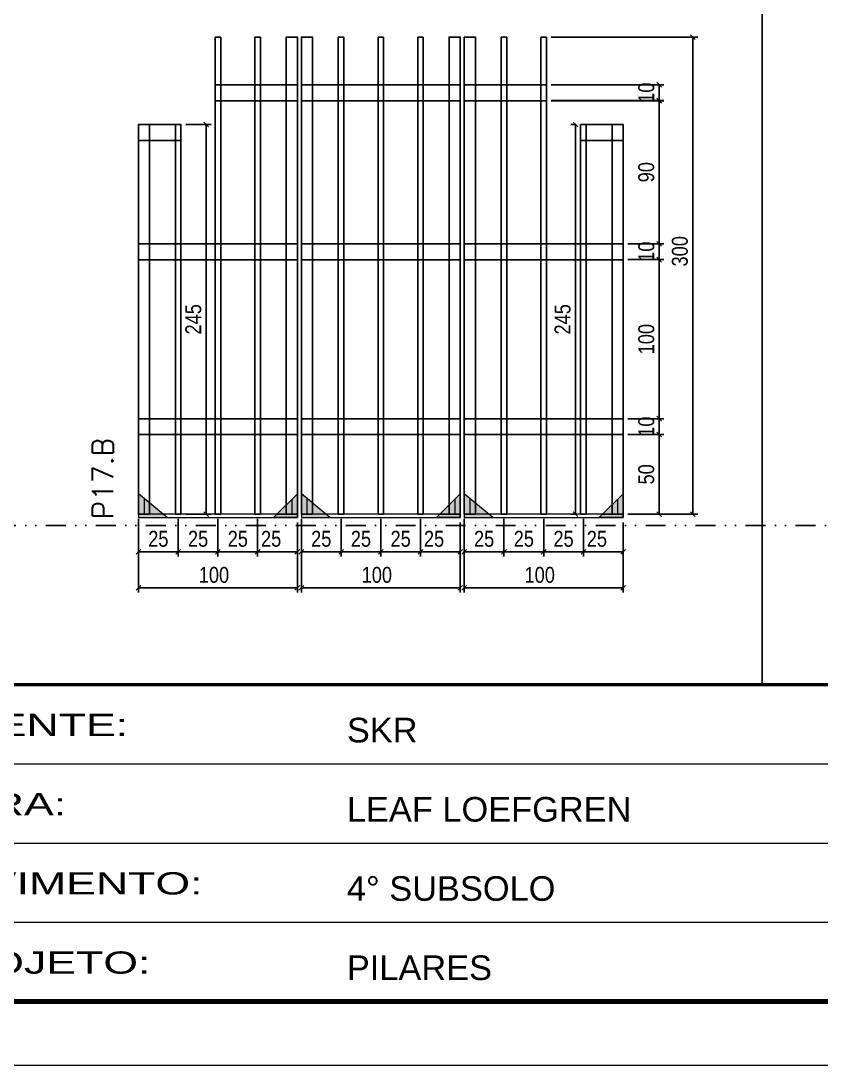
# Model space of a CAD drawing. Header units: millimetres. Extents: x 13777 to 27878, y -21631 to 6985.
# Drawn here: x 14894 to 15397, y -10145 to -9489 of the extents above; entities that cross this region are included whole.
import ezdxf

# ---------------------------------------------------------------- set-up
doc = ezdxf.new("R2010")
doc.units = ezdxf.units.MM
for name, pattern in [('CONTINUO', [0]), ('DASHED', [0.75, 0.5, -0.25]), ('DIVIDE2', [0.625, 0.25, -0.125, 0, -0.125, 0, -0.125]), ('HIDDEN', [0.375, 0.25, -0.125])]:
    doc.linetypes.add(name, pattern=pattern)
for name, color, linetype in [('COTA', 241, 'Continuous'), ('Nível', 160, 'Continuous'), ('SARR_2.2x10', 60, 'Continuous'), ('SARR_3.5x7', 81, 'Continuous'), ('SARR_7x7', 40, 'Continuous'), ('Texto Nível', 251, 'Continuous')]:
    doc.layers.add(name, color=color, linetype=linetype)
for name, color, linetype, lineweight in [('Folhas', 255, 'Continuous', 9), ('Madeira', 126, 'Continuous', 18), ('Sarr 2.2x7', 40, 'Continuous', 9), ('SARRAFO DE PRESSAO', 251, 'DASHED', 9), ('Texto Seção', 7, 'Continuous', 15)]:
    doc.layers.add(name, color=color, linetype=linetype, lineweight=lineweight)
doc.styles.add('ARIAL', font='arial.ttf')
doc.styles.add('COTA TECNICA', font='techl___.ttf', dxfattribs={"height": 10})
doc.styles.add('REGUA-120', font='ROMANS.shx', dxfattribs={"height": 15})
doc.styles.add('Tecnologia', font='')
doc.styles.get('Tecnologia').set_extended_font_data('Forgotten Futurist')
doc.dimstyles.new('PAINEL', dxfattribs={"dimtxt": 10, "dimasz": 3, "dimexe": 3, "dimexo": 3, "dimgap": 3, "dimtad": 1, "dimdec": 1, "dimzin": 12, "dimdsep": 46, "dimtxsty": 'COTA TECNICA', "dimblk1": 'OBLIQUE', "dimblk2": 'OBLIQUE', "dimsah": 1, "dimcen": 0.9, "dimclrd": 4, "dimclre": 4, "dimclrt": 240, "dimadec": 1, "dimazin": 3, "dimtfac": 1, "dimtdec": 1, "dimtmove": 0, "dimatfit": 3, "dimfxl": 1, "dimtolj": 1, "dimtzin": 12, "dimarcsym": 0})

# ---------------------------------------------------------------- blocks, each defined once
blk = doc.blocks.new('9999999999')
at = {"color": 30, "linetype": 'CONTINUO'}
for p, q in [((98564.56, 34379.64), (99583.98, 34379.64)), ((98564.56, 34329.83), (99487.98, 34329.83)), ((98564.56, 34280.02), (99487.98, 34280.02))]:
    blk.add_line(p, q, dxfattribs=at)
at = {"color": 30, "linetype": 'CONTINUO', "const_width": 2}
blk.add_lwpolyline([(99583.98, 34230.21), (99583.98, 34414.45, 0.414214), (99568.98, 34429.45), (98228.98, 34429.45, 0.414214), (98213.98, 34414.45), (98213.98, 34245.21, 0.414214), (98228.98, 34230.21), (99583.98, 34230.21)], format="xyb", dxfattribs=at)
at = {"layer": 'Folhas'}
blk.add_lwpolyline([(98138.98, 34190.21), (99623.98, 34190.21), (99623.98, 35240.21), (98138.98, 35240.21)], close=True, dxfattribs=at)
at = {"layer": 'Folhas', "color": 30, "const_width": 3}
blk.add_lwpolyline([(98213.98, 34230.21), (99583.98, 34230.21), (99583.98, 35200.21), (98213.98, 35200.21)], close=True, dxfattribs=at)
at = {"color": 7, "linetype": 'Continuous', "ltscale": 5, "style": 'ARIAL'}
for s, height, p in [('SKR', 15.483, (98837.68, 34393.13)), ('LEAF LOEFGREN', 15.4829, (98837.68, 34343.32)), ('4° SUBSOLO', 15.483, (98837.68, 34293.51)), ('PILARES', 15.483, (98837.68, 34243.7))]:
    blk.add_text(s, height=height, dxfattribs=at).set_placement(p)
at = {"layer": 'Folhas', "color": 7, "style": 'Tecnologia', "width": 1.5}
for s, p in [('CLIENTE:', (98573.65, 34397.17)), ('OBRA:', (98573.65, 34347.31)), ('PAVIMENTO:', (98573.65, 34297.5)), ('PROJETO:', (98573.65, 34247.69))]:
    blk.add_text(s, height=14, dxfattribs=at).set_placement(p)
blk = doc.blocks.new('_Oblique')
at = {"color": 0, "linetype": 'ByBlock', "lineweight": -2}
blk.add_line((-0.5, -0.5), (0.5, 0.5), dxfattribs=at)
blk = doc.blocks.new('*D2463')
at = {"layer": 'COTA', "color": 4, "lineweight": -2, "transparency": 16777216}
for p, q in [((15172.53, -9817.04), (15172.53, -9848.22)), ((15272.53, -9817.04), (15272.53, -9848.22)), ((15272.53, -9845.22), (15172.53, -9845.22))]:
    blk.add_line(p, q, dxfattribs=at)
at = {"layer": 'Defpoints', "color": 0, "transparency": 16777216}
for p in [(15172.53, -9814.04), (15272.53, -9814.04), (15172.53, -9845.22)]:
    blk.add_point(p, dxfattribs=at)
at = {"layer": 'COTA', "color": 4, "lineweight": -2, "transparency": 16777216, "xscale": 3, "yscale": 3, "zscale": 3, "rotation": 180}
blk.add_blockref('_Oblique', (15172.53, -9845.22), dxfattribs=at)
at = {"layer": 'COTA', "color": 4, "lineweight": -2, "transparency": 16777216, "xscale": 3, "yscale": 3, "zscale": 3}
blk.add_blockref('_Oblique', (15272.53, -9845.22), dxfattribs=at)
at = {"layer": 'COTA', "color": 240, "transparency": 16777216, "insert": (15220.03, -9837.12), "char_height": 10, "attachment_point": 5, "style": 'COTA TECNICA'}
blk.add_mtext('\\A1;100', dxfattribs=at)
blk = doc.blocks.new('*D2464')
at = {"layer": 'COTA', "color": 4, "lineweight": -2, "transparency": 16777216}
for p, q in [((15172.53, -9801.84), (15172.53, -9825.54)), ((15197.53, -9801.84), (15197.53, -9825.54)), ((15197.53, -9822.54), (15172.53, -9822.54))]:
    blk.add_line(p, q, dxfattribs=at)
at = {"layer": 'Defpoints', "color": 0, "transparency": 16777216}
for p in [(15172.53, -9798.84), (15197.53, -9798.84), (15172.53, -9822.54)]:
    blk.add_point(p, dxfattribs=at)
at = {"layer": 'COTA', "color": 4, "lineweight": -2, "transparency": 16777216, "xscale": 3, "yscale": 3, "zscale": 3, "rotation": 180}
blk.add_blockref('_Oblique', (15172.53, -9822.54), dxfattribs=at)
at = {"layer": 'COTA', "color": 4, "lineweight": -2, "transparency": 16777216, "xscale": 3, "yscale": 3, "zscale": 3}
blk.add_blockref('_Oblique', (15197.53, -9822.54), dxfattribs=at)
at = {"layer": 'COTA', "color": 240, "transparency": 16777216, "insert": (15185.03, -9814.43), "char_height": 10, "attachment_point": 5, "style": 'COTA TECNICA'}
blk.add_mtext('\\A1;25', dxfattribs=at)
blk = doc.blocks.new('*D2465')
at = {"layer": 'COTA', "color": 4, "lineweight": -2, "transparency": 16777216}
for p, q in [((15247.53, -9801.84), (15247.53, -9825.54)), ((15272.53, -9804.04), (15272.53, -9825.54)), ((15247.53, -9822.54), (15272.53, -9822.54))]:
    blk.add_line(p, q, dxfattribs=at)
at = {"layer": 'Defpoints', "color": 0, "transparency": 16777216}
for p in [(15247.53, -9798.84), (15272.53, -9801.04), (15272.53, -9822.54)]:
    blk.add_point(p, dxfattribs=at)
at = {"layer": 'COTA', "color": 4, "lineweight": -2, "transparency": 16777216, "xscale": 3, "yscale": 3, "zscale": 3, "rotation": 180}
blk.add_blockref('_Oblique', (15247.53, -9822.54), dxfattribs=at)
at = {"layer": 'COTA', "color": 4, "lineweight": -2, "transparency": 16777216, "xscale": 3, "yscale": 3, "zscale": 3}
blk.add_blockref('_Oblique', (15272.53, -9822.54), dxfattribs=at)
at = {"layer": 'COTA', "color": 240, "transparency": 16777216, "insert": (15256.03, -9814.43), "char_height": 10, "attachment_point": 5, "style": 'COTA TECNICA'}
blk.add_mtext('\\A1;25', dxfattribs=at)
blk = doc.blocks.new('*D2466')
at = {"layer": 'COTA', "color": 4, "lineweight": -2, "transparency": 16777216}
for p, q in [((15197.53, -9801.84), (15197.53, -9825.54)), ((15222.53, -9801.84), (15222.53, -9825.54)), ((15197.53, -9822.54), (15222.53, -9822.54))]:
    blk.add_line(p, q, dxfattribs=at)
at = {"layer": 'Defpoints', "color": 0, "transparency": 16777216}
for p in [(15197.53, -9798.84), (15222.53, -9798.84), (15222.53, -9822.54)]:
    blk.add_point(p, dxfattribs=at)
at = {"layer": 'COTA', "color": 4, "lineweight": -2, "transparency": 16777216, "xscale": 3, "yscale": 3, "zscale": 3, "rotation": 180}
blk.add_blockref('_Oblique', (15197.53, -9822.54), dxfattribs=at)
at = {"layer": 'COTA', "color": 4, "lineweight": -2, "transparency": 16777216, "xscale": 3, "yscale": 3, "zscale": 3}
blk.add_blockref('_Oblique', (15222.53, -9822.54), dxfattribs=at)
at = {"layer": 'COTA', "color": 240, "transparency": 16777216, "insert": (15210.03, -9814.43), "char_height": 10, "attachment_point": 5, "style": 'COTA TECNICA'}
blk.add_mtext('\\A1;25', dxfattribs=at)
blk = doc.blocks.new('*D2467')
at = {"layer": 'COTA', "color": 4, "lineweight": -2, "transparency": 16777216}
for p, q in [((15275.53, -9748.84), (15298.23, -9748.84)), ((15295.23, -9798.84), (15295.23, -9748.84)), ((15275.53, -9798.84), (15298.23, -9798.84))]:
    blk.add_line(p, q, dxfattribs=at)
at = {"layer": 'Defpoints', "color": 0, "transparency": 16777216}
for p in [(15272.53, -9748.84), (15295.23, -9748.84), (15272.53, -9798.84)]:
    blk.add_point(p, dxfattribs=at)
at = {"layer": 'COTA', "color": 4, "lineweight": -2, "transparency": 16777216, "xscale": 3, "yscale": 3, "zscale": 3}
for p, rotation in [((15295.23, -9748.84), 90), ((15295.23, -9798.84), 270)]:
    blk.add_blockref('_Oblique', p, dxfattribs=dict(at, rotation=rotation))
at = {"layer": 'COTA', "color": 240, "transparency": 16777216, "insert": (15287.12, -9773.84), "char_height": 10, "attachment_point": 5, "rotation": 90, "style": 'COTA TECNICA'}
blk.add_mtext('\\A1;50', dxfattribs=at)
blk = doc.blocks.new('*D2468')
at = {"layer": 'COTA', "color": 4, "lineweight": -2, "transparency": 16777216}
for p, q in [((15222.53, -9801.84), (15222.53, -9825.54)), ((15247.53, -9801.84), (15247.53, -9825.54)), ((15222.53, -9822.54), (15247.53, -9822.54))]:
    blk.add_line(p, q, dxfattribs=at)
at = {"layer": 'Defpoints', "color": 0, "transparency": 16777216}
for p in [(15222.53, -9798.84), (15247.53, -9798.84), (15247.53, -9822.54)]:
    blk.add_point(p, dxfattribs=at)
at = {"layer": 'COTA', "color": 4, "lineweight": -2, "transparency": 16777216, "xscale": 3, "yscale": 3, "zscale": 3, "rotation": 180}
blk.add_blockref('_Oblique', (15222.53, -9822.54), dxfattribs=at)
at = {"layer": 'COTA', "color": 4, "lineweight": -2, "transparency": 16777216, "xscale": 3, "yscale": 3, "zscale": 3}
blk.add_blockref('_Oblique', (15247.53, -9822.54), dxfattribs=at)
at = {"layer": 'COTA', "color": 240, "transparency": 16777216, "insert": (15235.03, -9814.43), "char_height": 10, "attachment_point": 5, "style": 'COTA TECNICA'}
blk.add_mtext('\\A1;25', dxfattribs=at)
blk = doc.blocks.new('*D2469')
at = {"layer": 'COTA', "color": 4, "lineweight": -2, "transparency": 16777216}
for p, q in [((15275.53, -9738.84), (15298.23, -9738.84)), ((15295.23, -9748.84), (15295.23, -9738.84)), ((15275.53, -9748.84), (15298.23, -9748.84))]:
    blk.add_line(p, q, dxfattribs=at)
at = {"layer": 'Defpoints', "color": 0, "transparency": 16777216}
for p in [(15272.53, -9738.84), (15295.23, -9738.84), (15272.53, -9748.84)]:
    blk.add_point(p, dxfattribs=at)
at = {"layer": 'COTA', "color": 4, "lineweight": -2, "transparency": 16777216, "xscale": 3, "yscale": 3, "zscale": 3}
for p, rotation in [((15295.23, -9738.84), 90), ((15295.23, -9748.84), 270)]:
    blk.add_blockref('_Oblique', p, dxfattribs=dict(at, rotation=rotation))
at = {"layer": 'COTA', "color": 240, "transparency": 16777216, "insert": (15287.13, -9743.84), "char_height": 10, "attachment_point": 5, "rotation": 90, "style": 'COTA TECNICA'}
blk.add_mtext('\\A1;10', dxfattribs=at)
blk = doc.blocks.new('*D2470')
at = {"layer": 'COTA', "color": 4, "lineweight": -2, "transparency": 16777216}
for p, q in [((15275.53, -9638.84), (15298.23, -9638.84)), ((15295.23, -9738.84), (15295.23, -9638.84)), ((15275.53, -9738.84), (15298.23, -9738.84))]:
    blk.add_line(p, q, dxfattribs=at)
at = {"layer": 'Defpoints', "color": 0, "transparency": 16777216}
for p in [(15272.53, -9638.84), (15295.23, -9638.84), (15272.53, -9738.84)]:
    blk.add_point(p, dxfattribs=at)
at = {"layer": 'COTA', "color": 4, "lineweight": -2, "transparency": 16777216, "xscale": 3, "yscale": 3, "zscale": 3}
for p, rotation in [((15295.23, -9638.84), 90), ((15295.23, -9738.84), 270)]:
    blk.add_blockref('_Oblique', p, dxfattribs=dict(at, rotation=rotation))
at = {"layer": 'COTA', "color": 240, "transparency": 16777216, "insert": (15287.13, -9688.84), "char_height": 10, "attachment_point": 5, "rotation": 90, "style": 'COTA TECNICA'}
blk.add_mtext('\\A1;100', dxfattribs=at)
blk = doc.blocks.new('*D2471')
at = {"layer": 'COTA', "color": 4, "lineweight": -2, "transparency": 16777216}
for p, q in [((15275.53, -9628.84), (15298.23, -9628.84)), ((15295.23, -9638.84), (15295.23, -9628.84)), ((15275.53, -9638.84), (15298.23, -9638.84))]:
    blk.add_line(p, q, dxfattribs=at)
at = {"layer": 'Defpoints', "color": 0, "transparency": 16777216}
for p in [(15272.53, -9628.84), (15295.23, -9628.84), (15272.53, -9638.84)]:
    blk.add_point(p, dxfattribs=at)
at = {"layer": 'COTA', "color": 4, "lineweight": -2, "transparency": 16777216, "xscale": 3, "yscale": 3, "zscale": 3}
for p, rotation in [((15295.23, -9628.84), 90), ((15295.23, -9638.84), 270)]:
    blk.add_blockref('_Oblique', p, dxfattribs=dict(at, rotation=rotation))
at = {"layer": 'COTA', "color": 240, "transparency": 16777216, "insert": (15287.13, -9633.84), "char_height": 10, "attachment_point": 5, "rotation": 90, "style": 'COTA TECNICA'}
blk.add_mtext('\\A1;10', dxfattribs=at)
blk = doc.blocks.new('*D2472')
at = {"layer": 'COTA', "color": 4, "lineweight": -2, "transparency": 16777216}
for p, q in [((15227.28, -9538.88), (15298.23, -9538.88)), ((15295.23, -9628.84), (15295.23, -9538.88)), ((15275.53, -9628.84), (15298.23, -9628.84))]:
    blk.add_line(p, q, dxfattribs=at)
at = {"layer": 'Defpoints', "color": 0, "transparency": 16777216}
for p in [(15224.28, -9538.88), (15295.23, -9538.88), (15272.53, -9628.84)]:
    blk.add_point(p, dxfattribs=at)
at = {"layer": 'COTA', "color": 4, "lineweight": -2, "transparency": 16777216, "xscale": 3, "yscale": 3, "zscale": 3}
for p, rotation in [((15295.23, -9538.88), 90), ((15295.23, -9628.84), 270)]:
    blk.add_blockref('_Oblique', p, dxfattribs=dict(at, rotation=rotation))
at = {"layer": 'COTA', "color": 240, "transparency": 16777216, "insert": (15287.1, -9583.86), "char_height": 10, "attachment_point": 5, "rotation": 90, "style": 'COTA TECNICA'}
blk.add_mtext('\\A1;90', dxfattribs=at)
blk = doc.blocks.new('*D2473')
at = {"layer": 'COTA', "color": 4, "lineweight": -2, "transparency": 16777216}
for p, q in [((15227.28, -9528.84), (15298.23, -9528.84)), ((15295.23, -9538.84), (15295.23, -9528.84)), ((15227.28, -9538.84), (15298.23, -9538.84))]:
    blk.add_line(p, q, dxfattribs=at)
at = {"layer": 'Defpoints', "color": 0, "transparency": 16777216}
for p in [(15224.28, -9528.84), (15295.23, -9528.84), (15224.28, -9538.84)]:
    blk.add_point(p, dxfattribs=at)
at = {"layer": 'COTA', "color": 4, "lineweight": -2, "transparency": 16777216, "xscale": 3, "yscale": 3, "zscale": 3}
for p, rotation in [((15295.23, -9528.84), 90), ((15295.23, -9538.84), 270)]:
    blk.add_blockref('_Oblique', p, dxfattribs=dict(at, rotation=rotation))
at = {"layer": 'COTA', "color": 240, "transparency": 16777216, "insert": (15287.13, -9533.84), "char_height": 10, "attachment_point": 5, "rotation": 90, "style": 'COTA TECNICA'}
blk.add_mtext('\\A1;10', dxfattribs=at)
blk = doc.blocks.new('*D2474')
at = {"layer": 'COTA', "color": 4, "lineweight": -2, "transparency": 16777216}
for p, q in [((15227.28, -9498.88), (15319.45, -9498.88)), ((15316.45, -9798.88), (15316.45, -9498.88)), ((15275.53, -9798.88), (15319.45, -9798.88))]:
    blk.add_line(p, q, dxfattribs=at)
at = {"layer": 'Defpoints', "color": 0, "transparency": 16777216}
for p in [(15224.28, -9498.88), (15316.45, -9498.88), (15272.53, -9798.88)]:
    blk.add_point(p, dxfattribs=at)
at = {"layer": 'COTA', "color": 4, "lineweight": -2, "transparency": 16777216, "xscale": 3, "yscale": 3, "zscale": 3}
for p, rotation in [((15316.45, -9498.88), 90), ((15316.45, -9798.88), 270)]:
    blk.add_blockref('_Oblique', p, dxfattribs=dict(at, rotation=rotation))
at = {"layer": 'COTA', "color": 240, "transparency": 16777216, "insert": (15308.23, -9633.58), "char_height": 10, "attachment_point": 5, "rotation": 90, "style": 'COTA TECNICA'}
blk.add_mtext('\\A1;300', dxfattribs=at)
blk = doc.blocks.new('*D2475')
at = {"layer": 'COTA', "color": 4, "lineweight": -2, "transparency": 16777216}
for p, q in [((15070.03, -9817.04), (15070.03, -9848.22)), ((15170.03, -9817.04), (15170.03, -9848.22)), ((15170.03, -9845.22), (15070.03, -9845.22))]:
    blk.add_line(p, q, dxfattribs=at)
at = {"layer": 'Defpoints', "color": 0, "transparency": 16777216}
for p in [(15070.03, -9814.04), (15170.03, -9814.04), (15070.03, -9845.22)]:
    blk.add_point(p, dxfattribs=at)
at = {"layer": 'COTA', "color": 4, "lineweight": -2, "transparency": 16777216, "xscale": 3, "yscale": 3, "zscale": 3, "rotation": 180}
blk.add_blockref('_Oblique', (15070.03, -9845.22), dxfattribs=at)
at = {"layer": 'COTA', "color": 4, "lineweight": -2, "transparency": 16777216, "xscale": 3, "yscale": 3, "zscale": 3}
blk.add_blockref('_Oblique', (15170.03, -9845.22), dxfattribs=at)
at = {"layer": 'COTA', "color": 240, "transparency": 16777216, "insert": (15117.53, -9837.12), "char_height": 10, "attachment_point": 5, "style": 'COTA TECNICA'}
blk.add_mtext('\\A1;100', dxfattribs=at)
blk = doc.blocks.new('*D2476')
at = {"layer": 'COTA', "color": 4, "lineweight": -2, "transparency": 16777216}
for p, q in [((15070.03, -9801.84), (15070.03, -9825.54)), ((15095.03, -9801.84), (15095.03, -9825.54)), ((15095.03, -9822.54), (15070.03, -9822.54))]:
    blk.add_line(p, q, dxfattribs=at)
at = {"layer": 'Defpoints', "color": 0, "transparency": 16777216}
for p in [(15070.03, -9798.84), (15095.03, -9798.84), (15070.03, -9822.54)]:
    blk.add_point(p, dxfattribs=at)
at = {"layer": 'COTA', "color": 4, "lineweight": -2, "transparency": 16777216, "xscale": 3, "yscale": 3, "zscale": 3, "rotation": 180}
blk.add_blockref('_Oblique', (15070.03, -9822.54), dxfattribs=at)
at = {"layer": 'COTA', "color": 4, "lineweight": -2, "transparency": 16777216, "xscale": 3, "yscale": 3, "zscale": 3}
blk.add_blockref('_Oblique', (15095.03, -9822.54), dxfattribs=at)
at = {"layer": 'COTA', "color": 240, "transparency": 16777216, "insert": (15082.53, -9814.43), "char_height": 10, "attachment_point": 5, "style": 'COTA TECNICA'}
blk.add_mtext('\\A1;25', dxfattribs=at)
blk = doc.blocks.new('*D2477')
at = {"layer": 'COTA', "color": 4, "lineweight": -2, "transparency": 16777216}
for p, q in [((15145.03, -9801.84), (15145.03, -9825.54)), ((15170.03, -9804.04), (15170.03, -9825.54)), ((15145.03, -9822.54), (15170.03, -9822.54))]:
    blk.add_line(p, q, dxfattribs=at)
at = {"layer": 'Defpoints', "color": 0, "transparency": 16777216}
for p in [(15145.03, -9798.84), (15170.03, -9801.04), (15170.03, -9822.54)]:
    blk.add_point(p, dxfattribs=at)
at = {"layer": 'COTA', "color": 4, "lineweight": -2, "transparency": 16777216, "xscale": 3, "yscale": 3, "zscale": 3, "rotation": 180}
blk.add_blockref('_Oblique', (15145.03, -9822.54), dxfattribs=at)
at = {"layer": 'COTA', "color": 4, "lineweight": -2, "transparency": 16777216, "xscale": 3, "yscale": 3, "zscale": 3}
blk.add_blockref('_Oblique', (15170.03, -9822.54), dxfattribs=at)
at = {"layer": 'COTA', "color": 240, "transparency": 16777216, "insert": (15153.53, -9814.43), "char_height": 10, "attachment_point": 5, "style": 'COTA TECNICA'}
blk.add_mtext('\\A1;25', dxfattribs=at)
blk = doc.blocks.new('*D2478')
at = {"layer": 'COTA', "color": 4, "lineweight": -2, "transparency": 16777216}
for p, q in [((15095.03, -9801.84), (15095.03, -9825.54)), ((15120.03, -9801.84), (15120.03, -9825.54)), ((15095.03, -9822.54), (15120.03, -9822.54))]:
    blk.add_line(p, q, dxfattribs=at)
at = {"layer": 'Defpoints', "color": 0, "transparency": 16777216}
for p in [(15095.03, -9798.84), (15120.03, -9798.84), (15120.03, -9822.54)]:
    blk.add_point(p, dxfattribs=at)
at = {"layer": 'COTA', "color": 4, "lineweight": -2, "transparency": 16777216, "xscale": 3, "yscale": 3, "zscale": 3, "rotation": 180}
blk.add_blockref('_Oblique', (15095.03, -9822.54), dxfattribs=at)
at = {"layer": 'COTA', "color": 4, "lineweight": -2, "transparency": 16777216, "xscale": 3, "yscale": 3, "zscale": 3}
blk.add_blockref('_Oblique', (15120.03, -9822.54), dxfattribs=at)
at = {"layer": 'COTA', "color": 240, "transparency": 16777216, "insert": (15107.53, -9814.43), "char_height": 10, "attachment_point": 5, "style": 'COTA TECNICA'}
blk.add_mtext('\\A1;25', dxfattribs=at)
blk = doc.blocks.new('*D2479')
at = {"layer": 'COTA', "color": 4, "lineweight": -2, "transparency": 16777216}
for p, q in [((15120.03, -9801.84), (15120.03, -9825.54)), ((15145.03, -9801.84), (15145.03, -9825.54)), ((15120.03, -9822.54), (15145.03, -9822.54))]:
    blk.add_line(p, q, dxfattribs=at)
at = {"layer": 'Defpoints', "color": 0, "transparency": 16777216}
for p in [(15120.03, -9798.84), (15145.03, -9798.84), (15145.03, -9822.54)]:
    blk.add_point(p, dxfattribs=at)
at = {"layer": 'COTA', "color": 4, "lineweight": -2, "transparency": 16777216, "xscale": 3, "yscale": 3, "zscale": 3, "rotation": 180}
blk.add_blockref('_Oblique', (15120.03, -9822.54), dxfattribs=at)
at = {"layer": 'COTA', "color": 4, "lineweight": -2, "transparency": 16777216, "xscale": 3, "yscale": 3, "zscale": 3}
blk.add_blockref('_Oblique', (15145.03, -9822.54), dxfattribs=at)
at = {"layer": 'COTA', "color": 240, "transparency": 16777216, "insert": (15132.53, -9814.43), "char_height": 10, "attachment_point": 5, "style": 'COTA TECNICA'}
blk.add_mtext('\\A1;25', dxfattribs=at)
blk = doc.blocks.new('*D2480')
at = {"layer": 'COTA', "color": 4, "lineweight": -2, "transparency": 16777216}
for p, q in [((14967.53, -9817.04), (14967.53, -9848.22)), ((15067.53, -9817.04), (15067.53, -9848.22)), ((15067.53, -9845.22), (14967.53, -9845.22))]:
    blk.add_line(p, q, dxfattribs=at)
at = {"layer": 'Defpoints', "color": 0, "transparency": 16777216}
for p in [(14967.53, -9814.04), (15067.53, -9814.04), (14967.53, -9845.22)]:
    blk.add_point(p, dxfattribs=at)
at = {"layer": 'COTA', "color": 4, "lineweight": -2, "transparency": 16777216, "xscale": 3, "yscale": 3, "zscale": 3, "rotation": 180}
blk.add_blockref('_Oblique', (14967.53, -9845.22), dxfattribs=at)
at = {"layer": 'COTA', "color": 4, "lineweight": -2, "transparency": 16777216, "xscale": 3, "yscale": 3, "zscale": 3}
blk.add_blockref('_Oblique', (15067.53, -9845.22), dxfattribs=at)
at = {"layer": 'COTA', "color": 240, "transparency": 16777216, "insert": (15015.03, -9837.12), "char_height": 10, "attachment_point": 5, "style": 'COTA TECNICA'}
blk.add_mtext('\\A1;100', dxfattribs=at)
blk = doc.blocks.new('*D2481')
at = {"layer": 'COTA', "color": 4, "lineweight": -2, "transparency": 16777216}
for p, q in [((14967.53, -9801.84), (14967.53, -9825.54)), ((14992.53, -9801.84), (14992.53, -9825.54)), ((14992.53, -9822.54), (14967.53, -9822.54))]:
    blk.add_line(p, q, dxfattribs=at)
at = {"layer": 'Defpoints', "color": 0, "transparency": 16777216}
for p in [(14967.53, -9798.84), (14992.53, -9798.84), (14967.53, -9822.54)]:
    blk.add_point(p, dxfattribs=at)
at = {"layer": 'COTA', "color": 4, "lineweight": -2, "transparency": 16777216, "xscale": 3, "yscale": 3, "zscale": 3, "rotation": 180}
blk.add_blockref('_Oblique', (14967.53, -9822.54), dxfattribs=at)
at = {"layer": 'COTA', "color": 4, "lineweight": -2, "transparency": 16777216, "xscale": 3, "yscale": 3, "zscale": 3}
blk.add_blockref('_Oblique', (14992.53, -9822.54), dxfattribs=at)
at = {"layer": 'COTA', "color": 240, "transparency": 16777216, "insert": (14980.03, -9814.43), "char_height": 10, "attachment_point": 5, "style": 'COTA TECNICA'}
blk.add_mtext('\\A1;25', dxfattribs=at)
blk = doc.blocks.new('*D2482')
at = {"layer": 'COTA', "color": 4, "lineweight": -2, "transparency": 16777216}
for p, q in [((15042.53, -9801.84), (15042.53, -9825.54)), ((15067.53, -9804.04), (15067.53, -9825.54)), ((15042.53, -9822.54), (15067.53, -9822.54))]:
    blk.add_line(p, q, dxfattribs=at)
at = {"layer": 'Defpoints', "color": 0, "transparency": 16777216}
for p in [(15042.53, -9798.84), (15067.53, -9801.04), (15067.53, -9822.54)]:
    blk.add_point(p, dxfattribs=at)
at = {"layer": 'COTA', "color": 4, "lineweight": -2, "transparency": 16777216, "xscale": 3, "yscale": 3, "zscale": 3, "rotation": 180}
blk.add_blockref('_Oblique', (15042.53, -9822.54), dxfattribs=at)
at = {"layer": 'COTA', "color": 4, "lineweight": -2, "transparency": 16777216, "xscale": 3, "yscale": 3, "zscale": 3}
blk.add_blockref('_Oblique', (15067.53, -9822.54), dxfattribs=at)
at = {"layer": 'COTA', "color": 240, "transparency": 16777216, "insert": (15051.03, -9814.43), "char_height": 10, "attachment_point": 5, "style": 'COTA TECNICA'}
blk.add_mtext('\\A1;25', dxfattribs=at)
blk = doc.blocks.new('*D2483')
at = {"layer": 'COTA', "color": 4, "lineweight": -2, "transparency": 16777216}
for p, q in [((14992.53, -9801.84), (14992.53, -9825.54)), ((15017.53, -9801.84), (15017.53, -9825.54)), ((14992.53, -9822.54), (15017.53, -9822.54))]:
    blk.add_line(p, q, dxfattribs=at)
at = {"layer": 'Defpoints', "color": 0, "transparency": 16777216}
for p in [(14992.53, -9798.84), (15017.53, -9798.84), (15017.53, -9822.54)]:
    blk.add_point(p, dxfattribs=at)
at = {"layer": 'COTA', "color": 4, "lineweight": -2, "transparency": 16777216, "xscale": 3, "yscale": 3, "zscale": 3, "rotation": 180}
blk.add_blockref('_Oblique', (14992.53, -9822.54), dxfattribs=at)
at = {"layer": 'COTA', "color": 4, "lineweight": -2, "transparency": 16777216, "xscale": 3, "yscale": 3, "zscale": 3}
blk.add_blockref('_Oblique', (15017.53, -9822.54), dxfattribs=at)
at = {"layer": 'COTA', "color": 240, "transparency": 16777216, "insert": (15005.03, -9814.43), "char_height": 10, "attachment_point": 5, "style": 'COTA TECNICA'}
blk.add_mtext('\\A1;25', dxfattribs=at)
blk = doc.blocks.new('*D2484')
at = {"layer": 'COTA', "color": 4, "lineweight": -2, "transparency": 16777216}
for p, q in [((15017.53, -9801.84), (15017.53, -9825.54)), ((15042.53, -9801.84), (15042.53, -9825.54)), ((15017.53, -9822.54), (15042.53, -9822.54))]:
    blk.add_line(p, q, dxfattribs=at)
at = {"layer": 'Defpoints', "color": 0, "transparency": 16777216}
for p in [(15017.53, -9798.84), (15042.53, -9798.84), (15042.53, -9822.54)]:
    blk.add_point(p, dxfattribs=at)
at = {"layer": 'COTA', "color": 4, "lineweight": -2, "transparency": 16777216, "xscale": 3, "yscale": 3, "zscale": 3, "rotation": 180}
blk.add_blockref('_Oblique', (15017.53, -9822.54), dxfattribs=at)
at = {"layer": 'COTA', "color": 4, "lineweight": -2, "transparency": 16777216, "xscale": 3, "yscale": 3, "zscale": 3}
blk.add_blockref('_Oblique', (15042.53, -9822.54), dxfattribs=at)
at = {"layer": 'COTA', "color": 240, "transparency": 16777216, "insert": (15030.03, -9814.43), "char_height": 10, "attachment_point": 5, "style": 'COTA TECNICA'}
blk.add_mtext('\\A1;25', dxfattribs=at)
blk = doc.blocks.new('*D2485')
at = {"layer": 'COTA', "color": 4, "lineweight": -2, "transparency": 16777216}
for p, q in [((15242.78, -9553.88), (15239.54, -9553.88)), ((15242.54, -9553.88), (15242.54, -9798.84)), ((15242.78, -9798.84), (15239.54, -9798.84))]:
    blk.add_line(p, q, dxfattribs=at)
at = {"layer": 'Defpoints', "color": 0, "transparency": 16777216}
for p in [(15245.78, -9553.88), (15242.54, -9798.84), (15245.78, -9798.84)]:
    blk.add_point(p, dxfattribs=at)
at = {"layer": 'COTA', "color": 4, "lineweight": -2, "transparency": 16777216, "xscale": 3, "yscale": 3, "zscale": 3}
for p, rotation in [((15242.54, -9553.88), 90), ((15242.54, -9798.84), 270)]:
    blk.add_blockref('_Oblique', p, dxfattribs=dict(at, rotation=rotation))
at = {"layer": 'COTA', "color": 240, "transparency": 16777216, "insert": (15234.43, -9676.36), "char_height": 10, "attachment_point": 5, "rotation": 90, "style": 'COTA TECNICA'}
blk.add_mtext('\\A1;245', dxfattribs=at)
blk = doc.blocks.new('*D2486')
at = {"layer": 'COTA', "color": 4, "lineweight": -2, "transparency": 16777216}
for p, q in [((14997.28, -9553.88), (15013.19, -9553.88)), ((15010.19, -9553.88), (15010.19, -9798.84)), ((14997.28, -9798.84), (15013.19, -9798.84))]:
    blk.add_line(p, q, dxfattribs=at)
at = {"layer": 'Defpoints', "color": 0, "transparency": 16777216}
for p in [(14994.28, -9553.88), (14994.28, -9798.84), (15010.19, -9798.84)]:
    blk.add_point(p, dxfattribs=at)
at = {"layer": 'COTA', "color": 4, "lineweight": -2, "transparency": 16777216, "xscale": 3, "yscale": 3, "zscale": 3}
for p, rotation in [((15010.19, -9553.88), 90), ((15010.19, -9798.84), 270)]:
    blk.add_blockref('_Oblique', p, dxfattribs=dict(at, rotation=rotation))
at = {"layer": 'COTA', "color": 240, "transparency": 16777216, "insert": (15002.08, -9676.36), "char_height": 10, "attachment_point": 5, "rotation": 90, "style": 'COTA TECNICA'}
blk.add_mtext('\\A1;245', dxfattribs=at)

msp = doc.modelspace()

# ---------------------------------------------------------------- hatches: boundary and pattern name
at = {"layer": 'Madeira'}
h = msp.add_hatch(color=252, dxfattribs=at)
h.dxf.hatch_style = 2
h.paths.add_polyline_path([(14967.53, -9786.04), (14967.53, -9801.04), (14985.53, -9801.04)])
h = msp.add_hatch(color=252, dxfattribs=at)
h.dxf.hatch_style = 2
h.paths.add_polyline_path([(15067.53, -9786.04), (15067.53, -9801.04), (15052.53, -9801.04)])
h = msp.add_hatch(color=252, dxfattribs=at)
h.dxf.hatch_style = 2
h.paths.add_polyline_path([(15070.03, -9786.04), (15070.03, -9801.04), (15088.03, -9801.04)])
h = msp.add_hatch(color=252, dxfattribs=at)
h.dxf.hatch_style = 2
h.paths.add_polyline_path([(15170.03, -9786.04), (15170.03, -9801.04), (15155.03, -9801.04)])
h = msp.add_hatch(color=252, dxfattribs=at)
h.dxf.hatch_style = 2
h.paths.add_polyline_path([(15172.53, -9786.04), (15172.53, -9801.04), (15190.53, -9801.04)])
h = msp.add_hatch(color=252, dxfattribs=at)
h.dxf.hatch_style = 2
h.paths.add_polyline_path([(15272.53, -9786.04), (15272.53, -9801.04), (15257.53, -9801.04)])

# ---------------------------------------------------------------- linework, layer by layer
at = {"layer": 'Madeira', "color": 1, "linetype": 'HIDDEN'}
for p, q in [((14971.03, -9789.54), (14971.03, -9798.84)), ((14971.03, -9789.54), (14971.03, -9798.84)), ((15064.03, -9789.54), (15064.03, -9798.84)), ((15064.03, -9789.54), (15064.03, -9798.84)), ((15073.53, -9789.54), (15073.53, -9798.84)), ((15073.53, -9789.54), (15073.53, -9798.84)), ((15166.53, -9789.54), (15166.53, -9798.84)), ((15166.53, -9789.54), (15166.53, -9798.84)), ((15176.03, -9789.54), (15176.03, -9798.84)), ((15176.03, -9789.54), (15176.03, -9798.84)), ((15269.03, -9789.54), (15269.03, -9798.84)), ((15269.03, -9789.54), (15269.03, -9798.84)), ((14974.53, -9793.04), (14974.53, -9798.84)), ((15077.03, -9793.04), (15077.03, -9798.84)), ((15179.53, -9793.04), (15179.53, -9798.84)), ((14977.36, -9798.84), (14967.53, -9798.84)), ((14977.36, -9798.84), (14967.53, -9798.84)), ((14983.33, -9798.84), (14967.53, -9798.84)), ((15054.73, -9798.84), (15067.53, -9798.84)), ((15057.7, -9798.84), (15067.53, -9798.84)), ((15057.7, -9798.84), (15067.53, -9798.84)), ((15079.86, -9798.84), (15070.03, -9798.84)), ((15079.86, -9798.84), (15070.03, -9798.84)), ((15085.83, -9798.84), (15070.03, -9798.84)), ((15157.23, -9798.84), (15170.03, -9798.84)), ((15160.2, -9798.84), (15170.03, -9798.84)), ((15160.2, -9798.84), (15170.03, -9798.84)), ((15182.36, -9798.84), (15172.53, -9798.84)), ((15182.36, -9798.84), (15172.53, -9798.84)), ((15188.33, -9798.84), (15172.53, -9798.84)), ((15259.73, -9798.84), (15272.53, -9798.84)), ((15262.7, -9798.84), (15272.53, -9798.84)), ((15262.7, -9798.84), (15272.53, -9798.84))]:
    msp.add_line(p, q, dxfattribs=at)
at = {"layer": 'Madeira'}
for p, q in [((14967.53, -9798.84), (14967.53, -9801.04)), ((14967.53, -9798.84), (14967.53, -9801.04)), ((14967.53, -9798.84), (14967.53, -9801.04)), ((15070.03, -9798.84), (15070.03, -9801.04)), ((15070.03, -9798.84), (15070.03, -9801.04)), ((15070.03, -9798.84), (15070.03, -9801.04)), ((15172.53, -9798.84), (15172.53, -9801.04)), ((15172.53, -9798.84), (15172.53, -9801.04)), ((15172.53, -9798.84), (15172.53, -9801.04))]:
    msp.add_line(p, q, dxfattribs=at)
at = {"layer": 'Madeira', "color": 0}
for points in [[(14967.53, -9786.04), (14967.53, -9801.04), (14985.53, -9801.04), (14967.53, -9786.04)], [(15067.53, -9786.04), (15067.53, -9801.04), (15052.53, -9801.04), (15067.53, -9786.04)], [(15070.03, -9786.04), (15070.03, -9801.04), (15088.03, -9801.04), (15070.03, -9786.04)], [(15170.03, -9786.04), (15170.03, -9801.04), (15155.03, -9801.04), (15170.03, -9786.04)], [(15172.53, -9786.04), (15172.53, -9801.04), (15190.53, -9801.04), (15172.53, -9786.04)], [(15272.53, -9786.04), (15272.53, -9801.04), (15257.53, -9801.04), (15272.53, -9786.04)]]:
    msp.add_lwpolyline(points, dxfattribs=at)
at = {"layer": 'Nível', "color": 4, "linetype": 'DIVIDE2', "ltscale": 50}
msp.add_line((13777.11, -9806.04), (21531.15, -9806.04), dxfattribs=at)
at = {"layer": 'Sarr 2.2x7'}
for points in [[(15067.53, -9798.84), (14967.53, -9798.84), (14967.53, -9801.04), (15067.53, -9801.04)], [(15170.03, -9798.84), (15070.03, -9798.84), (15070.03, -9801.04), (15170.03, -9801.04)], [(15272.53, -9798.84), (15172.53, -9798.84), (15172.53, -9801.04), (15272.53, -9801.04)]]:
    msp.add_lwpolyline(points, close=True, dxfattribs=at)
at = {"layer": 'SARR_2.2x10'}
for points in [[(15015.78, -9528.88), (15067.53, -9528.88), (15067.53, -9538.88), (15015.78, -9538.88)], [(15070.03, -9528.88), (15170.03, -9528.88), (15170.03, -9538.88), (15070.03, -9538.88)], [(15172.53, -9528.88), (15224.28, -9528.88), (15224.28, -9538.88), (15172.53, -9538.88)], [(14967.53, -9553.88), (14994.28, -9553.88), (14994.28, -9563.88), (14967.53, -9563.88)], [(15245.78, -9553.88), (15272.53, -9553.88), (15272.53, -9563.88), (15245.78, -9563.88)], [(14967.53, -9628.88), (15067.53, -9628.88), (15067.53, -9638.88), (14967.53, -9638.88)], [(15070.03, -9628.88), (15170.03, -9628.88), (15170.03, -9638.88), (15070.03, -9638.88)], [(15172.53, -9628.88), (15272.53, -9628.88), (15272.53, -9638.88), (15172.53, -9638.88)], [(14967.53, -9738.88), (15067.53, -9738.88), (15067.53, -9748.88), (14967.53, -9748.88)], [(15070.03, -9738.88), (15170.03, -9738.88), (15170.03, -9748.88), (15070.03, -9748.88)], [(15172.53, -9738.88), (15272.53, -9738.88), (15272.53, -9748.88), (15172.53, -9748.88)]]:
    msp.add_lwpolyline(points, close=True, dxfattribs=at)
at = {"layer": 'SARR_3.5x7'}
for p, q in [((15015.78, -9798.84), (15015.78, -9498.88)), ((15015.78, -9498.88), (15017.53, -9498.88)), ((15019.28, -9498.88), (15017.53, -9498.88)), ((15019.28, -9798.84), (15019.28, -9498.88)), ((15040.78, -9798.84), (15040.78, -9498.88)), ((15040.78, -9498.88), (15042.53, -9498.88)), ((15044.28, -9498.88), (15042.53, -9498.88)), ((15044.28, -9798.84), (15044.28, -9498.88)), ((15093.28, -9798.84), (15093.28, -9498.88)), ((15093.28, -9498.88), (15095.03, -9498.88)), ((15096.78, -9498.88), (15095.03, -9498.88)), ((15096.78, -9798.84), (15096.78, -9498.88)), ((15118.28, -9798.84), (15118.28, -9498.88)), ((15118.28, -9498.88), (15120.03, -9498.88)), ((15121.78, -9498.88), (15120.03, -9498.88)), ((15121.78, -9798.84), (15121.78, -9498.88)), ((15143.28, -9798.84), (15143.28, -9498.88)), ((15143.28, -9498.88), (15145.03, -9498.88)), ((15146.78, -9498.88), (15145.03, -9498.88)), ((15146.78, -9798.84), (15146.78, -9498.88)), ((15195.78, -9798.84), (15195.78, -9498.88)), ((15195.78, -9498.88), (15197.53, -9498.88)), ((15199.28, -9498.88), (15197.53, -9498.88)), ((15199.28, -9798.84), (15199.28, -9498.88)), ((15220.78, -9798.84), (15220.78, -9498.88)), ((15220.78, -9498.88), (15222.53, -9498.88)), ((15224.28, -9498.88), (15222.53, -9498.88)), ((15224.28, -9798.84), (15224.28, -9498.88)), ((14990.78, -9798.84), (14990.78, -9553.88)), ((14990.78, -9553.88), (14992.53, -9553.88)), ((14994.28, -9553.88), (14992.53, -9553.88)), ((14994.28, -9798.84), (14994.28, -9553.88)), ((15245.78, -9798.84), (15245.78, -9553.88)), ((15245.78, -9553.88), (15247.53, -9553.88)), ((15249.28, -9553.88), (15247.53, -9553.88)), ((15249.28, -9798.84), (15249.28, -9553.88)), ((14990.78, -9798.84), (14992.53, -9798.84)), ((14994.28, -9798.84), (14992.53, -9798.84)), ((15015.78, -9798.84), (15017.53, -9798.84)), ((15019.28, -9798.84), (15017.53, -9798.84)), ((15040.78, -9798.84), (15042.53, -9798.84)), ((15044.28, -9798.84), (15042.53, -9798.84)), ((15093.28, -9798.84), (15095.03, -9798.84)), ((15096.78, -9798.84), (15095.03, -9798.84)), ((15118.28, -9798.84), (15120.03, -9798.84)), ((15121.78, -9798.84), (15120.03, -9798.84)), ((15143.28, -9798.84), (15145.03, -9798.84)), ((15146.78, -9798.84), (15145.03, -9798.84)), ((15195.78, -9798.84), (15197.53, -9798.84)), ((15199.28, -9798.84), (15197.53, -9798.84)), ((15220.78, -9798.84), (15222.53, -9798.84)), ((15224.28, -9798.84), (15222.53, -9798.84)), ((15245.78, -9798.84), (15247.53, -9798.84)), ((15249.28, -9798.84), (15247.53, -9798.84))]:
    msp.add_line(p, q, dxfattribs=at)
at = {"layer": 'SARR_7x7'}
for points in [[(15060.53, -9798.84), (15067.53, -9798.84), (15067.53, -9498.88), (15060.53, -9498.88)], [(15070.03, -9798.84), (15077.03, -9798.84), (15077.03, -9498.88), (15070.03, -9498.88)], [(15163.03, -9798.84), (15170.03, -9798.84), (15170.03, -9498.88), (15163.03, -9498.88)], [(15172.53, -9798.84), (15179.53, -9798.84), (15179.53, -9498.88), (15172.53, -9498.88)], [(14967.53, -9798.84), (14974.53, -9798.84), (14974.53, -9553.88), (14967.53, -9553.88)], [(15265.53, -9798.84), (15272.53, -9798.84), (15272.53, -9553.88), (15265.53, -9553.88)]]:
    msp.add_lwpolyline(points, close=True, dxfattribs=at)
at = {"layer": 'Texto Nível'}
msp.add_line((15359.97, -9135.32), (15359.97, -9906.08), dxfattribs=at)

# ---------------------------------------------------------------- block references
at = {"layer": 'SARRAFO DE PRESSAO', "color": 6, "linetype": 'ByBlock'}
msp.add_blockref('9999999999', (-83739.01, -44335.53), dxfattribs=at)

# ---------------------------------------------------------------- texts
at = {"layer": 'Texto Seção', "style": 'REGUA-120'}
msp.add_text('P17.B', height=13, rotation=90, dxfattribs=at).set_placement((14951.63, -9802.15))

# ---------------------------------------------------------------- dimensions: what is measured, and where the dimension line sits
at = {"layer": 'COTA'}
for base, p1, p2, angle, picture, middle in [((15316.45, -9498.88), (15272.53, -9798.88), (15224.28, -9498.88), 90, '*D2474', (15316.45, -9633.58)), ((15295.23, -9528.84), (15224.28, -9538.84), (15224.28, -9528.84), 90, '*D2473', (15295.23, -9533.84)), ((15295.23, -9628.84), (15272.53, -9638.84), (15272.53, -9628.84), 90, '*D2471', (15295.23, -9633.84)), ((15295.23, -9738.84), (15272.53, -9748.84), (15272.53, -9738.84), 90, '*D2469', (15295.23, -9743.84)), ((14967.53, -9845.22), (15067.53, -9814.04), (14967.53, -9814.04), 180, '*D2480', (15015.03, -9845.22)), ((15070.03, -9845.22), (15170.03, -9814.04), (15070.03, -9814.04), 180, '*D2475', (15117.53, -9845.22)), ((15172.53, -9845.22), (15272.53, -9814.04), (15172.53, -9814.04), 180, '*D2463', (15220.03, -9845.22))]:
    dim = msp.add_linear_dim(base=base, p1=p1, p2=p2, angle=angle, dimstyle='PAINEL', override={"dimtmove": 1}, dxfattribs=at)
    dim.commit()
    dim.dimension.update_dxf_attribs({"geometry": picture, "text_midpoint": middle, "dimtype": 160})
for base, p1, p2, angle, picture, middle in [((15295.23, -9538.88), (15272.53, -9628.84), (15224.28, -9538.88), 90, '*D2472', (15287.1, -9583.86)), ((15010.19, -9798.84), (14994.28, -9553.88), (14994.28, -9798.84), 90, '*D2486', (15002.08, -9676.36)), ((15242.54, -9798.84), (15245.78, -9553.88), (15245.78, -9798.84), 90, '*D2485', (15234.43, -9676.36)), ((15295.23, -9638.84), (15272.53, -9738.84), (15272.53, -9638.84), 90, '*D2470', (15287.13, -9688.84)), ((15295.23, -9748.84), (15272.53, -9798.84), (15272.53, -9748.84), 90, '*D2467', (15287.12, -9773.84)), ((14967.53, -9822.54), (14992.53, -9798.84), (14967.53, -9798.84), 180, '*D2481', (14980.03, -9814.43)), ((15070.03, -9822.54), (15095.03, -9798.84), (15070.03, -9798.84), 180, '*D2476', (15082.53, -9814.43)), ((15172.53, -9822.54), (15197.53, -9798.84), (15172.53, -9798.84), 180, '*D2464', (15185.03, -9814.43))]:
    dim = msp.add_linear_dim(base=base, p1=p1, p2=p2, angle=angle, dimstyle='PAINEL', override={"dimtmove": 1}, dxfattribs=at)
    dim.commit()
    dim.dimension.update_dxf_attribs({"geometry": picture, "text_midpoint": middle})
for base, p1, p2, picture, middle in [((15017.53, -9822.54), (14992.53, -9798.84), (15017.53, -9798.84), '*D2483', (15005.03, -9814.43)), ((15042.53, -9822.54), (15017.53, -9798.84), (15042.53, -9798.84), '*D2484', (15030.03, -9814.43)), ((15120.03, -9822.54), (15095.03, -9798.84), (15120.03, -9798.84), '*D2478', (15107.53, -9814.43)), ((15145.03, -9822.54), (15120.03, -9798.84), (15145.03, -9798.84), '*D2479', (15132.53, -9814.43)), ((15222.53, -9822.54), (15197.53, -9798.84), (15222.53, -9798.84), '*D2466', (15210.03, -9814.43)), ((15247.53, -9822.54), (15222.53, -9798.84), (15247.53, -9798.84), '*D2468', (15235.03, -9814.43))]:
    dim = msp.add_linear_dim(base=base, p1=p1, p2=p2, dimstyle='PAINEL', override={"dimtmove": 1}, dxfattribs=at)
    dim.commit()
    dim.dimension.update_dxf_attribs({"geometry": picture, "text_midpoint": middle})
for base, p1, p2, picture, middle in [((15067.53, -9822.54), (15042.53, -9798.84), (15067.53, -9801.04), '*D2482', (15051.03, -9822.54)), ((15170.03, -9822.54), (15145.03, -9798.84), (15170.03, -9801.04), '*D2477', (15153.53, -9822.54)), ((15272.53, -9822.54), (15247.53, -9798.84), (15272.53, -9801.04), '*D2465', (15256.03, -9822.54))]:
    dim = msp.add_linear_dim(base=base, p1=p1, p2=p2, dimstyle='PAINEL', override={"dimtmove": 1}, dxfattribs=at)
    dim.commit()
    dim.dimension.update_dxf_attribs({"geometry": picture, "text_midpoint": middle, "dimtype": 160})

doc.saveas('drawing.dxf')
